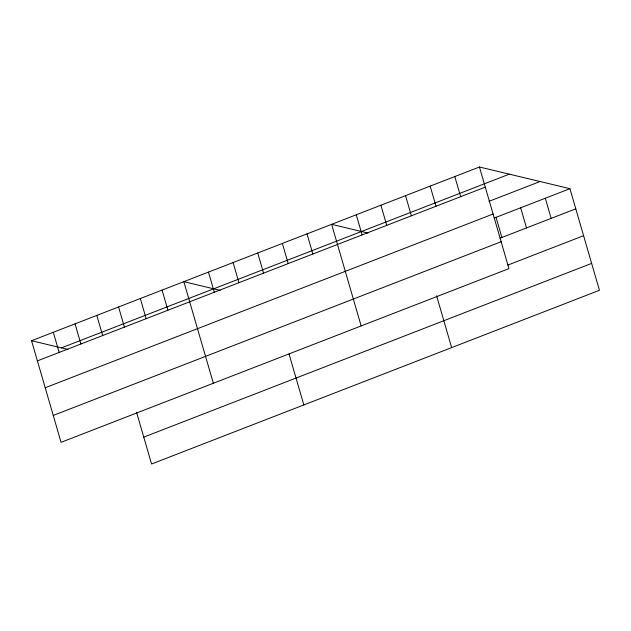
<?xml version="1.0" encoding="UTF-8"?>
<svg xmlns="http://www.w3.org/2000/svg" width="631" height="631" viewBox="0 0 631 631"><rect width="100%" height="100%" fill="white"/><g stroke="black" fill="none" stroke-linecap="round" stroke-linejoin="round"><path stroke-width="0.95" d="M479.434 167.002L508.949 268.601L61.065 442.323L31.55 340.724L479.434 167.002L569.935 188.677L599.45 290.276L151.566 463.998L136.509 412.193M61.412 347.878L509.304 174.156M37.403 360.869L485.286 187.139M488.978 201.344L540.073 181.523M45.211 387.75L493.095 214.019M494.207 218.05L569.935 188.677M500.06 238.187L575.787 208.814M53.256 415.443L501.14 241.72M507.868 265.067L583.596 235.694M143.758 437.117L591.641 263.395M368.023 233.044L331.638 224.328L361.153 325.927M220.219 290.378L183.834 281.663L213.349 383.254M31.55 340.724L67.943 349.44M545.302 198.229L551.155 218.373M520.67 207.788L526.514 227.925M496.029 217.34L501.882 237.485M454.801 176.554L460.654 196.698M430.168 186.113L436.021 206.25M436.597 295.797L451.646 347.602M405.536 195.665L411.388 215.81M380.903 205.225L386.756 225.362M356.27 214.777L362.115 234.913M306.997 233.888L312.85 254.025M282.365 243.44L288.217 263.584M289.061 354.046L303.842 404.928M257.732 252.999L263.584 273.136M233.099 262.551L238.952 282.688M208.467 272.103L214.319 292.248M162.08 290.102L167.925 310.239M140.319 298.534L146.171 318.679M118.565 306.974L124.417 327.118M96.811 315.413L102.664 335.55M75.057 323.853L80.91 343.99M53.304 332.292L59.156 352.429"/></g></svg>
